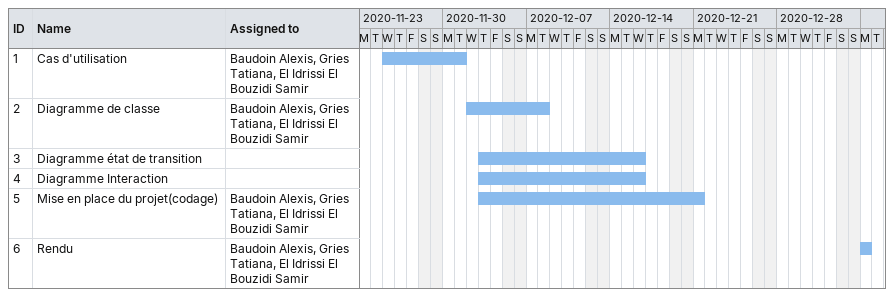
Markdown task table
| ID | Task | Start | Finish | Resources |
|---|---|---|---|---|
| 1 | Cas d'utilisation | 2020-11-25 | 2020-12-01 | Baudoin Alexis, Gries Tatiana, El Idrissi El Bouzidi Samir |
| 2 | Diagramme de classe | 2020-12-02 | 2020-12-08 | Baudoin Alexis, Gries Tatiana, El Idrissi El Bouzidi Samir |
| 3 | Diagramme état de transition | 2020-12-03 | 2020-12-16 |  |
| 4 | Diagramme Interaction | 2020-12-03 | 2020-12-16 |  |
| 5 | Mise en place du projet(codage) | 2020-12-03 | 2020-12-21 | Baudoin Alexis, Gries Tatiana, El Idrissi El Bouzidi Samir |
| 6 | Rendu | 2021-01-04 | 2021-01-04 | Baudoin Alexis, Gries Tatiana, El Idrissi El Bouzidi Samir |
